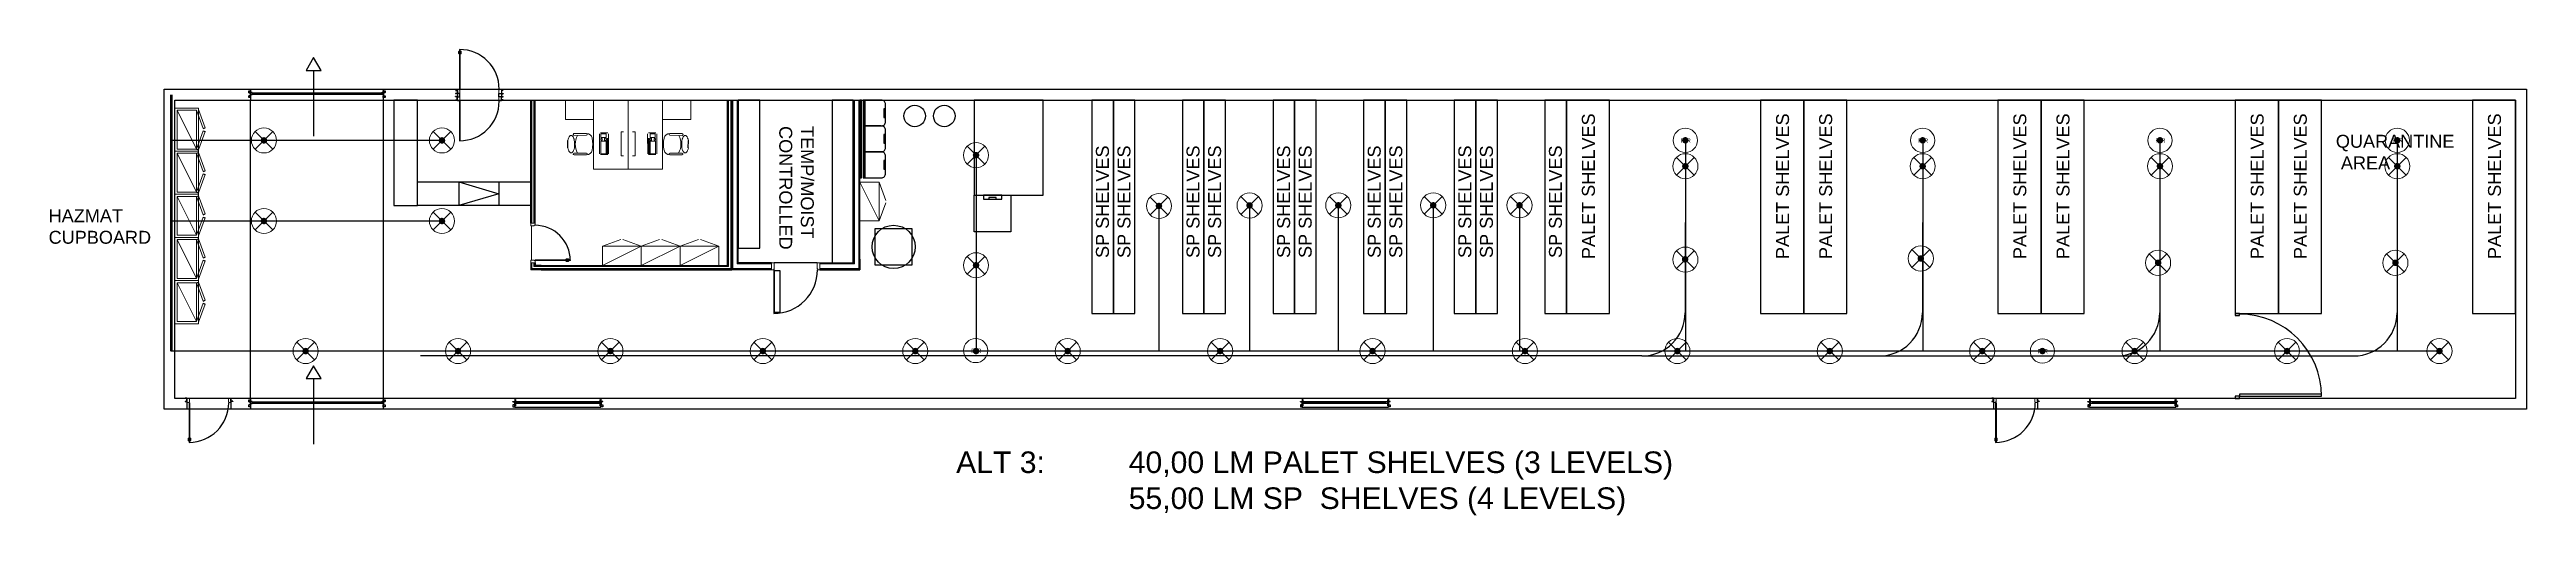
# Model space of a CAD drawing. Header units: millimetres. Extents: x 6.7 to 64.1, y 7 to 17.8.
import ezdxf

# ---------------------------------------------------------------- set-up
doc = ezdxf.new("R2010")
doc.units = ezdxf.units.MM
doc.header["$LTSCALE"] = 0.05
doc.layers.add('Cimentacion', color=7, linetype='Continuous', lineweight=0)
doc.layers.add('Techo baja', color=7, linetype='Continuous', lineweight=0)
doc.layers.add('MAPAS', color=7, linetype='Continuous')
doc.styles.get("Standard").update_dxf_attribs({"font": 'arial.ttf'})

# ---------------------------------------------------------------- blocks, each defined once
blk = doc.blocks.new('lumi')
at = {"layer": 'MAPAS', "color": 2, "lineweight": 0}
for points in [[(11.397, 1.429), (11.809, 1.841)], [(11.397, 1.841), (11.809, 1.429)]]:
    blk.add_lwpolyline(points, dxfattribs=at)
blk.add_circle((11.603, 1.635), 0.291, dxfattribs=at)
blk = doc.blocks.new('pir')
at = {"layer": 'MAPAS', "color": 2, "lineweight": 0}
blk.add_circle((28.165, 10.692), 0.28, dxfattribs=at)
at = {"layer": 'MAPAS', "color": 2, "lineweight": 0, "insert": (28.06, 10.739), "char_height": 0.1, "attachment_point": 1}
blk.add_mtext_dynamic_manual_height_columns('PIR', width=0.48173, gutter_width=12.5, heights=[0], dxfattribs=at)

msp = doc.modelspace()

# ---------------------------------------------------------------- linework, layer by layer
for p, q in [((12.821, 17.307), (12.821, 15.785)), ((11.317, 16.794), (11.317, 16.799)), ((11.317, 16.724), (11.317, 16.719)), ((11.357, 16.872), (11.357, 16.669)), ((11.357, 16.872), (11.357, 16.622)), ((11.397, 16.794), (11.397, 16.799)), ((11.397, 16.794), (14.437, 16.794)), ((11.397, 16.759), (14.437, 16.759)), ((11.397, 16.759), (11.397, 16.754)), ((14.397, 16.794), (14.397, 16.799)), ((14.397, 16.759), (14.397, 16.754)), ((14.437, 16.872), (14.437, 16.669)), ((14.437, 16.872), (14.437, 16.622)), ((14.437, 16.794), (14.437, 16.799)), ((14.477, 16.794), (14.477, 16.799)), ((14.477, 16.724), (14.477, 16.719)), ((16.113, 16.842), (16.113, 16.847)), ((16.113, 16.772), (16.113, 16.767)), ((16.113, 16.701), (16.113, 16.706)), ((17.213, 16.842), (17.213, 16.847)), ((17.213, 16.772), (17.213, 16.767)), ((17.213, 16.701), (17.213, 16.706)), ((16.113, 16.631), (16.113, 16.626)), ((17.213, 16.631), (17.213, 16.626)), ((23.513, 16.622), (27.013, 16.622)), ((10.259, 15.965), (10.306, 15.982)), ((10.259, 15.912), (10.306, 15.895)), ((18.716, 15.517), (18.716, 15.682)), ((21.506, 15.517), (21.507, 15.682)), ((10.107, 15.488), (10.154, 15.472)), ((10.107, 15.388), (10.154, 15.405)), ((10.259, 14.965), (10.306, 14.982)), ((10.107, 14.488), (10.154, 14.472)), ((10.107, 14.388), (10.154, 14.405)), ((10.259, 14.912), (10.306, 14.895)), ((16.189, 14.725), (16.189, 14.178)), ((16.189, 14.725), (17.116, 14.451)), ((17.116, 14.451), (16.189, 14.178)), ((17.116, 14.725), (17.116, 14.178)), ((10.259, 13.965), (10.306, 13.982)), ((10.259, 13.912), (10.306, 13.895)), ((44.607, 13.785), (44.607, 11.692)), ((50.107, 13.785), (50.107, 11.692)), ((55.607, 13.785), (55.607, 11.692)), ((61.107, 13.785), (61.107, 11.692)), ((10.107, 13.388), (10.154, 13.405)), ((10.259, 12.965), (10.306, 12.982)), ((10.259, 12.912), (10.306, 12.895)), ((24.496, 12.851), (23.496, 12.851)), ((10.107, 12.388), (10.154, 12.405)), ((10.259, 11.965), (10.306, 11.982)), ((10.259, 11.912), (10.306, 11.895)), ((43.607, 10.692), (15.3, 10.692)), ((43.607, 10.692), (60.107, 10.692)), ((12.821, 10.166), (12.821, 8.644)), ((9.846, 9.71), (9.846, 9.715)), ((9.846, 9.64), (9.846, 9.635)), ((9.886, 9.709), (9.886, 9.459)), ((10.906, 9.709), (10.906, 9.459)), ((10.946, 9.71), (10.946, 9.715)), ((10.946, 9.64), (10.946, 9.635)), ((11.317, 9.631), (11.317, 9.636)), ((11.317, 9.561), (11.317, 9.556)), ((11.357, 9.709), (11.357, 9.506)), ((11.357, 9.709), (11.357, 9.459)), ((11.397, 9.631), (11.397, 9.636)), ((11.397, 9.631), (14.437, 9.631)), ((11.397, 9.596), (14.437, 9.596)), ((11.397, 9.596), (11.397, 9.591)), ((14.397, 9.631), (14.397, 9.636)), ((14.397, 9.596), (14.397, 9.591)), ((14.437, 9.709), (14.437, 9.506)), ((14.437, 9.709), (14.437, 9.459)), ((14.437, 9.631), (14.437, 9.636)), ((14.477, 9.631), (14.477, 9.636)), ((14.477, 9.561), (14.477, 9.556)), ((17.442, 9.631), (17.442, 9.636)), ((17.442, 9.561), (17.442, 9.556)), ((17.482, 9.709), (17.482, 9.506)), ((17.482, 9.709), (17.482, 9.506)), ((19.482, 9.709), (17.482, 9.709)), ((17.482, 9.506), (19.482, 9.506)), ((19.482, 9.709), (19.482, 9.506)), ((19.522, 9.631), (19.522, 9.636)), ((19.522, 9.561), (19.522, 9.556)), ((35.692, 9.631), (35.692, 9.636)), ((35.692, 9.561), (35.692, 9.556)), ((35.732, 9.709), (35.732, 9.506)), ((35.732, 9.709), (35.732, 9.506)), ((37.732, 9.709), (35.732, 9.709)), ((35.732, 9.506), (37.732, 9.506)), ((37.732, 9.709), (37.732, 9.506)), ((37.772, 9.631), (37.772, 9.636)), ((37.772, 9.561), (37.772, 9.556)), ((51.714, 9.71), (51.714, 9.715)), ((51.714, 9.64), (51.714, 9.635)), ((51.754, 9.709), (51.754, 9.459)), ((52.774, 9.709), (52.774, 9.459)), ((52.814, 9.71), (52.814, 9.715)), ((52.814, 9.64), (52.814, 9.635)), ((53.942, 9.631), (53.942, 9.636)), ((53.942, 9.561), (53.942, 9.556)), ((53.982, 9.709), (53.982, 9.506)), ((53.982, 9.709), (53.982, 9.506)), ((55.982, 9.709), (53.982, 9.709)), ((53.982, 9.506), (55.982, 9.506)), ((55.982, 9.709), (55.982, 9.506)), ((56.022, 9.631), (56.022, 9.636)), ((56.022, 9.561), (56.022, 9.556))]:
    msp.add_line(p, q)
for points in [[(12.821, 17.607), (12.648, 17.307), (12.994, 17.307)], [(64.107, 16.872), (64.107, 9.459), (9.357, 9.459), (9.357, 16.872)], [(11.357, 16.799), (11.317, 16.799), (11.317, 16.839), (11.357, 16.839)], [(11.357, 16.679), (11.317, 16.679), (11.317, 16.719), (11.357, 16.719)], [(14.477, 16.799), (14.437, 16.799), (14.437, 16.839), (14.477, 16.839)], [(14.477, 16.679), (14.437, 16.679), (14.437, 16.719), (14.477, 16.719)], [(16.213, 16.773), (16.153, 16.773), (16.153, 16.7), (16.213, 16.7)], [(17.113, 16.773), (17.173, 16.773), (17.173, 16.7), (17.113, 16.7)], [(63.857, 16.622), (63.857, 9.709), (9.607, 9.709), (9.607, 16.622)], [(11.357, 16.622), (14.437, 16.622), (14.437, 9.709), (11.357, 9.709)], [(15.228, 14.178), (15.228, 16.622), (14.681, 16.622), (14.681, 14.178)], [(23.163, 16.622), (22.663, 16.622), (22.663, 13.187), (23.163, 13.187)], [(25.329, 16.622), (24.843, 16.622), (24.843, 12.851), (25.329, 12.851)], [(25.479, 16.622), (25.479, 16.022), (25.519, 16.022), (25.519, 16.622)], [(25.559, 16.622), (25.559, 16.022), (25.599, 16.022), (25.599, 16.622)], [(26.039, 16.422), (26.039, 16.222), (26.056, 16.222), (26.056, 16.422)], [(28.133, 16.622), (28.133, 14.422), (29.733, 14.422), (29.733, 16.622)], [(30.857, 11.676), (31.357, 11.676), (31.357, 16.622), (30.857, 16.622)], [(31.357, 11.676), (31.857, 11.676), (31.857, 16.622), (31.357, 16.622)], [(32.957, 11.676), (33.457, 11.676), (33.457, 16.622), (32.957, 16.622)], [(33.457, 11.676), (33.957, 11.676), (33.957, 16.622), (33.457, 16.622)], [(35.057, 11.676), (35.557, 11.676), (35.557, 16.622), (35.057, 16.622)], [(35.557, 11.676), (36.057, 11.676), (36.057, 16.622), (35.557, 16.622)], [(37.157, 11.676), (37.657, 11.676), (37.657, 16.622), (37.157, 16.622)], [(37.657, 11.676), (38.157, 11.676), (38.157, 16.622), (37.657, 16.622)], [(39.257, 11.676), (39.757, 11.676), (39.757, 16.622), (39.257, 16.622)], [(39.757, 11.676), (40.257, 11.676), (40.257, 16.622), (39.757, 16.622)], [(41.357, 11.676), (41.857, 11.676), (41.857, 16.622), (41.357, 16.622)], [(42.857, 11.676), (42.857, 16.622), (41.857, 16.622), (41.857, 11.676)], [(47.357, 11.676), (47.357, 16.622), (46.357, 16.622), (46.357, 11.676)], [(48.357, 11.676), (48.357, 16.622), (47.357, 16.622), (47.357, 11.676)], [(52.857, 11.676), (52.857, 16.622), (51.857, 16.622), (51.857, 11.676)], [(53.857, 11.676), (53.857, 16.622), (52.857, 16.622), (52.857, 11.676)], [(58.357, 11.676), (58.357, 16.622), (57.357, 16.622), (57.357, 11.676)], [(59.357, 11.676), (59.357, 16.622), (58.357, 16.622), (58.357, 11.676)], [(63.857, 11.676), (63.857, 16.622), (62.857, 16.622), (62.857, 11.676)], [(25.479, 16.022), (25.479, 15.422), (25.519, 15.422), (25.519, 16.022)], [(25.559, 16.022), (25.559, 15.422), (25.599, 15.422), (25.599, 16.022)], [(26.039, 15.822), (26.039, 15.622), (26.056, 15.622), (26.056, 15.822)], [(25.479, 15.422), (25.479, 14.822), (25.519, 14.822), (25.519, 15.422)], [(25.559, 15.422), (25.559, 14.822), (25.599, 14.822), (25.599, 15.422)], [(26.039, 15.222), (26.039, 15.022), (26.056, 15.022), (26.056, 15.222)], [(15.228, 14.725), (17.855, 14.725), (17.855, 14.178), (15.228, 14.178)], [(28.983, 13.572), (28.133, 13.572), (28.133, 14.422), (28.983, 14.422)], [(28.77, 14.422), (28.345, 14.422), (28.345, 14.322), (28.77, 14.322)], [(28.643, 14.362), (28.473, 14.362), (28.473, 14.322), (28.643, 14.322)], [(26.689, 12.795), (25.839, 12.795), (25.839, 13.645), (26.689, 13.645)], [(23.63, 11.698), (23.506, 11.698), (23.506, 12.675), (23.63, 12.675)], [(57.357, 11.626), (57.457, 11.626), (57.457, 11.676), (57.357, 11.676)], [(12.821, 10.466), (12.648, 10.166), (12.994, 10.166)], [(57.457, 9.759), (59.357, 9.759), (59.357, 9.809), (57.457, 9.809)], [(11.357, 9.636), (11.317, 9.636), (11.317, 9.676), (11.357, 9.676)], [(11.357, 9.516), (11.317, 9.516), (11.317, 9.556), (11.357, 9.556)], [(14.477, 9.636), (14.437, 9.636), (14.437, 9.676), (14.477, 9.676)], [(14.477, 9.516), (14.437, 9.516), (14.437, 9.556), (14.477, 9.556)], [(17.442, 9.516), (17.482, 9.516), (17.482, 9.556), (17.442, 9.556)], [(19.522, 9.516), (19.482, 9.516), (19.482, 9.556), (19.522, 9.556)], [(35.692, 9.516), (35.732, 9.516), (35.732, 9.556), (35.692, 9.556)], [(37.772, 9.516), (37.732, 9.516), (37.732, 9.556), (37.772, 9.556)], [(53.942, 9.516), (53.982, 9.516), (53.982, 9.556), (53.942, 9.556)], [(56.022, 9.516), (55.982, 9.516), (55.982, 9.556), (56.022, 9.556)], [(57.357, 9.709), (57.457, 9.709), (57.457, 9.759), (57.357, 9.759)]]:
    msp.add_lwpolyline(points, close=True)
for points in [[(11.317, 16.799), (11.357, 16.799), (11.357, 16.719), (11.317, 16.719)], [(11.317, 16.794), (11.352, 16.794), (11.352, 16.724), (11.317, 16.724)], [(11.397, 16.799), (11.357, 16.799), (11.357, 16.754), (11.397, 16.754)], [(11.397, 16.794), (11.362, 16.794), (11.362, 16.759), (11.397, 16.759)], [(14.397, 16.799), (14.437, 16.799), (14.437, 16.754), (14.397, 16.754)], [(14.397, 16.794), (14.432, 16.794), (14.432, 16.759), (14.397, 16.759)], [(14.477, 16.799), (14.437, 16.799), (14.437, 16.719), (14.477, 16.719)], [(14.477, 16.794), (14.442, 16.794), (14.442, 16.724), (14.477, 16.724)], [(16.113, 16.847), (16.153, 16.847), (16.153, 16.767), (16.113, 16.767)], [(16.113, 16.842), (16.148, 16.842), (16.148, 16.772), (16.113, 16.772)], [(16.113, 16.626), (16.153, 16.626), (16.153, 16.706), (16.113, 16.706)], [(16.113, 16.631), (16.148, 16.631), (16.148, 16.701), (16.113, 16.701)], [(17.213, 16.847), (17.173, 16.847), (17.173, 16.767), (17.213, 16.767)], [(17.213, 16.626), (17.173, 16.626), (17.173, 16.706), (17.213, 16.706)], [(17.213, 16.842), (17.178, 16.842), (17.178, 16.772), (17.213, 16.772)], [(17.213, 16.631), (17.178, 16.631), (17.178, 16.701), (17.213, 16.701)], [(17.855, 13.771), (17.855, 16.622)], [(17.868, 13.771), (17.868, 16.622)], [(17.941, 13.771), (17.941, 16.622)], [(17.953, 13.771), (17.953, 16.622)], [(18.099, 12.691), (22.513, 12.691), (22.513, 16.622)], [(18.099, 12.776), (22.427, 12.776), (22.427, 16.622)], [(18.099, 12.703), (22.5, 12.703), (22.5, 16.622)], [(22.415, 12.789), (22.415, 16.622)], [(23.436, 12.691), (22.513, 12.691), (22.513, 16.622)], [(23.436, 12.703), (22.525, 12.703), (22.525, 16.622)], [(23.436, 12.838), (22.65, 12.838), (22.65, 16.622)], [(23.436, 12.851), (22.663, 12.851), (22.663, 16.622)], [(25.329, 12.935), (25.329, 16.622)], [(25.341, 12.935), (25.341, 16.622)], [(25.466, 12.935), (25.466, 16.622)], [(25.479, 12.935), (25.479, 16.622)], [(17.855, 12.851), (17.855, 12.691)], [(18.099, 12.691), (17.855, 12.691)], [(17.868, 12.851), (17.868, 12.703)], [(18.099, 12.703), (17.868, 12.703)], [(17.941, 12.851), (17.941, 12.776)], [(18.099, 12.776), (17.941, 12.776)], [(17.953, 12.851), (17.953, 12.789)], [(18.099, 12.789), (17.953, 12.789)], [(18.099, 12.789), (22.415, 12.789)], [(24.556, 12.851), (25.329, 12.851)], [(24.556, 12.838), (25.341, 12.838)], [(24.556, 12.703), (25.466, 12.703)], [(24.556, 12.691), (25.479, 12.691)], [(25.329, 12.935), (25.329, 12.851)], [(25.341, 12.935), (25.341, 12.838)], [(25.466, 12.935), (25.466, 12.703)], [(25.479, 12.935), (25.479, 12.691)], [(9.846, 9.635), (9.886, 9.635), (9.886, 9.715), (9.846, 9.715)], [(9.846, 9.64), (9.881, 9.64), (9.881, 9.71), (9.846, 9.71)], [(10.946, 9.635), (10.906, 9.635), (10.906, 9.715), (10.946, 9.715)], [(10.946, 9.64), (10.911, 9.64), (10.911, 9.71), (10.946, 9.71)], [(11.317, 9.636), (11.357, 9.636), (11.357, 9.556), (11.317, 9.556)], [(11.317, 9.631), (11.352, 9.631), (11.352, 9.561), (11.317, 9.561)], [(11.397, 9.636), (11.357, 9.636), (11.357, 9.591), (11.397, 9.591)], [(11.397, 9.631), (11.362, 9.631), (11.362, 9.596), (11.397, 9.596)], [(14.397, 9.636), (14.437, 9.636), (14.437, 9.591), (14.397, 9.591)], [(14.397, 9.631), (14.432, 9.631), (14.432, 9.596), (14.397, 9.596)], [(14.477, 9.636), (14.437, 9.636), (14.437, 9.556), (14.477, 9.556)], [(14.477, 9.631), (14.442, 9.631), (14.442, 9.561), (14.477, 9.561)], [(17.442, 9.636), (17.482, 9.636), (17.482, 9.556), (17.442, 9.556)], [(17.442, 9.631), (17.477, 9.631), (17.477, 9.561), (17.442, 9.561)], [(19.522, 9.636), (19.482, 9.636), (19.482, 9.556), (19.522, 9.556)], [(19.522, 9.631), (19.487, 9.631), (19.487, 9.561), (19.522, 9.561)], [(35.692, 9.636), (35.732, 9.636), (35.732, 9.556), (35.692, 9.556)], [(35.692, 9.631), (35.727, 9.631), (35.727, 9.561), (35.692, 9.561)], [(37.772, 9.636), (37.732, 9.636), (37.732, 9.556), (37.772, 9.556)], [(37.772, 9.631), (37.737, 9.631), (37.737, 9.561), (37.772, 9.561)], [(51.714, 9.635), (51.754, 9.635), (51.754, 9.715), (51.714, 9.715)], [(51.714, 9.64), (51.749, 9.64), (51.749, 9.71), (51.714, 9.71)], [(52.814, 9.635), (52.774, 9.635), (52.774, 9.715), (52.814, 9.715)], [(52.814, 9.64), (52.779, 9.64), (52.779, 9.71), (52.814, 9.71)], [(53.942, 9.636), (53.982, 9.636), (53.982, 9.556), (53.942, 9.556)], [(53.942, 9.631), (53.977, 9.631), (53.977, 9.561), (53.942, 9.561)], [(56.022, 9.636), (55.982, 9.636), (55.982, 9.556), (56.022, 9.556)], [(56.022, 9.631), (55.987, 9.631), (55.987, 9.561), (56.022, 9.561)]]:
    msp.add_lwpolyline(points)
for points in [[(25.599, 16.622), (25.599, 16.022), (25.979, 16.022, 0.414214), (26.079, 16.122), (26.079, 16.522, 0.414214), (25.979, 16.622)], [(25.599, 16.022), (25.599, 15.422), (25.979, 15.422, 0.414214), (26.079, 15.522), (26.079, 15.922, 0.414214), (25.979, 16.022)], [(25.599, 15.422), (25.599, 14.822), (25.979, 14.822, 0.414214), (26.079, 14.922), (26.079, 15.322, 0.414214), (25.979, 15.422)]]:
    msp.add_lwpolyline(points, format="xyb", close=True)
for centre, radius in [((26.753, 16.254), 0.25), ((27.438, 16.254), 0.25), ((26.264, 13.22), 0.5)]:
    msp.add_circle(centre, radius)
for centre, radius, start, end in [((16.202, 16.873), 0.921, 0.15714, 90.02688), ((16.202, 16.6), 0.921, 269.97312, 359.84286), ((17.953, 12.902), 0.818, 0, 90), ((23.486, 12.691), 1.015, 270, 0), ((43.607, 11.692), 1, 270, 0), ((49.107, 11.692), 1, 270, 0), ((54.607, 11.692), 1, 270, 0), ((57.457, 9.759), 1.9, 0, 90), ((60.107, 11.692), 1, 270, 0), ((9.935, 9.609), 0.921, 269.97312, 359.84286), ((51.803, 9.609), 0.921, 269.97312, 359.84286)]:
    msp.add_arc(centre, radius, start, end)
at = {"layer": 'Cimentacion'}
for p, q in [((16.153, 16.783), (16.153, 16.872)), ((16.153, 16.69), (16.153, 16.601)), ((16.153, 16.69), (16.153, 16.601)), ((17.173, 16.69), (17.173, 16.601)), ((17.88, 13.771), (17.88, 16.622)), ((17.928, 13.771), (17.928, 16.622)), ((22.44, 12.764), (22.44, 16.622)), ((22.488, 12.716), (22.488, 16.622)), ((22.538, 12.716), (22.538, 16.622)), ((22.638, 12.826), (22.638, 16.622)), ((25.354, 12.935), (25.354, 16.622)), ((25.454, 12.935), (25.454, 16.622)), ((17.871, 13.711), (17.871, 12.911)), ((17.88, 12.851), (17.88, 12.716)), ((18.099, 12.716), (17.88, 12.716)), ((17.928, 12.851), (17.928, 12.764)), ((18.099, 12.764), (17.928, 12.764)), ((18.099, 12.764), (22.44, 12.764)), ((18.099, 12.716), (22.488, 12.716)), ((23.436, 12.716), (22.538, 12.716)), ((23.436, 12.826), (22.638, 12.826)), ((24.556, 12.826), (25.354, 12.826)), ((24.556, 12.716), (25.454, 12.716)), ((25.354, 12.935), (25.354, 12.826)), ((25.454, 12.935), (25.454, 12.716)), ((9.886, 9.699), (9.886, 9.61)), ((17.482, 9.636), (19.482, 9.636)), ((17.507, 9.539), (17.507, 9.682)), ((17.507, 9.539), (17.507, 9.682)), ((17.532, 9.636), (19.432, 9.636)), ((17.532, 9.623), (19.432, 9.623)), ((17.532, 9.598), (19.432, 9.598)), ((17.532, 9.586), (19.432, 9.586)), ((19.457, 9.539), (19.457, 9.682)), ((35.732, 9.636), (37.732, 9.636)), ((35.757, 9.539), (35.757, 9.682)), ((35.757, 9.539), (35.757, 9.682)), ((35.782, 9.636), (37.682, 9.636)), ((35.782, 9.623), (37.682, 9.623)), ((35.782, 9.598), (37.682, 9.598)), ((35.782, 9.586), (37.682, 9.586)), ((37.707, 9.539), (37.707, 9.682)), ((51.754, 9.699), (51.754, 9.61)), ((53.982, 9.636), (55.982, 9.636)), ((54.007, 9.539), (54.007, 9.682)), ((54.007, 9.539), (54.007, 9.682)), ((54.032, 9.636), (55.932, 9.636)), ((54.032, 9.623), (55.932, 9.623)), ((54.032, 9.598), (55.932, 9.598)), ((54.032, 9.586), (55.932, 9.586)), ((55.957, 9.539), (55.957, 9.682))]:
    msp.add_line(p, q, dxfattribs=at)
for points in [[(16.199, 17.753), (16.199, 17.749), (16.201, 17.749), (16.201, 17.761), (16.199, 17.761), (16.199, 17.757), (16.192, 17.757), (16.191, 17.757), (16.191, 17.757), (16.19, 17.757), (16.189, 17.757), (16.188, 17.756), (16.188, 17.756), (16.187, 17.755), (16.186, 17.755), (16.186, 17.754), (16.185, 17.754), (16.185, 17.753), (16.184, 17.752), (16.184, 17.751), (16.184, 17.751), (16.183, 17.75), (16.183, 17.749), (16.183, 17.748), (16.183, 17.703), (16.183, 17.702), (16.183, 17.701), (16.184, 17.7), (16.184, 17.699), (16.184, 17.699), (16.185, 17.698), (16.185, 17.697), (16.186, 17.697), (16.186, 17.696), (16.187, 17.695), (16.188, 17.695), (16.188, 17.695), (16.189, 17.694), (16.19, 17.694), (16.191, 17.694), (16.191, 17.694), (16.192, 17.694), (16.193, 17.694), (16.193, 17.694), (16.193, 17.694), (16.193, 17.694), (16.193, 17.694), (16.193, 17.694), (16.194, 17.694), (16.194, 17.694), (16.194, 17.694), (16.194, 17.695), (16.194, 17.695), (16.194, 17.695), (16.194, 17.695), (16.194, 17.695), (16.194, 17.695), (16.194, 17.696), (16.194, 17.696), (16.194, 17.696), (16.194, 17.696), (16.194, 17.696), (16.194, 17.697), (16.194, 17.697), (16.194, 17.697), (16.194, 17.697), (16.194, 17.697), (16.194, 17.697), (16.194, 17.698), (16.193, 17.698), (16.193, 17.698), (16.193, 17.698), (16.193, 17.698), (16.193, 17.698), (16.193, 17.698), (16.192, 17.698), (16.192, 17.698), (16.191, 17.698), (16.191, 17.698), (16.191, 17.698), (16.19, 17.699), (16.19, 17.699), (16.19, 17.699), (16.189, 17.699), (16.189, 17.7), (16.189, 17.7), (16.188, 17.7), (16.188, 17.701), (16.188, 17.701), (16.188, 17.701), (16.188, 17.702), (16.188, 17.702), (16.188, 17.703), (16.188, 17.748), (16.188, 17.749), (16.188, 17.749), (16.188, 17.749), (16.188, 17.75), (16.188, 17.75), (16.188, 17.751), (16.189, 17.751), (16.189, 17.751), (16.189, 17.752), (16.19, 17.752), (16.19, 17.752), (16.19, 17.752), (16.191, 17.752), (16.191, 17.753), (16.191, 17.753), (16.192, 17.753), (16.192, 17.753), (16.199, 17.753)], [(16.201, 17.794), (16.201, 16.879), (16.222, 16.879), (16.222, 17.794), (16.201, 17.794)], [(16.224, 17.753), (16.231, 17.753), (16.231, 17.753), (16.232, 17.753), (16.232, 17.753), (16.233, 17.752), (16.233, 17.752), (16.233, 17.752), (16.234, 17.752), (16.234, 17.752), (16.234, 17.751), (16.235, 17.751), (16.235, 17.751), (16.235, 17.75), (16.235, 17.75), (16.235, 17.749), (16.235, 17.749), (16.235, 17.749), (16.236, 17.748), (16.236, 17.703), (16.235, 17.702), (16.235, 17.702), (16.235, 17.701), (16.235, 17.701), (16.235, 17.701), (16.235, 17.7), (16.235, 17.7), (16.234, 17.7), (16.234, 17.699), (16.234, 17.699), (16.233, 17.699), (16.233, 17.699), (16.233, 17.698), (16.232, 17.698), (16.232, 17.698), (16.231, 17.698), (16.231, 17.698), (16.231, 17.698), (16.231, 17.698), (16.23, 17.698), (16.23, 17.698), (16.23, 17.698), (16.23, 17.698), (16.23, 17.698), (16.23, 17.697), (16.229, 17.697), (16.229, 17.697), (16.229, 17.697), (16.229, 17.697), (16.229, 17.697), (16.229, 17.696), (16.229, 17.696), (16.229, 17.696), (16.229, 17.696), (16.229, 17.696), (16.229, 17.695), (16.229, 17.695), (16.229, 17.695), (16.229, 17.695), (16.229, 17.695), (16.229, 17.695), (16.229, 17.694), (16.23, 17.694), (16.23, 17.694), (16.23, 17.694), (16.23, 17.694), (16.23, 17.694), (16.23, 17.694), (16.231, 17.694), (16.231, 17.694), (16.231, 17.694), (16.232, 17.694), (16.233, 17.694), (16.233, 17.694), (16.234, 17.694), (16.235, 17.695), (16.236, 17.695), (16.236, 17.695), (16.237, 17.696), (16.238, 17.697), (16.238, 17.697), (16.239, 17.698), (16.239, 17.699), (16.239, 17.699), (16.24, 17.7), (16.24, 17.701), (16.24, 17.702), (16.24, 17.703), (16.24, 17.748), (16.24, 17.749), (16.24, 17.75), (16.24, 17.751), (16.239, 17.751), (16.239, 17.752), (16.239, 17.753), (16.238, 17.754), (16.238, 17.754), (16.237, 17.755), (16.236, 17.755), (16.236, 17.756), (16.235, 17.756), (16.234, 17.757), (16.233, 17.757), (16.233, 17.757), (16.232, 17.757), (16.231, 17.757), (16.224, 17.757), (16.224, 17.761), (16.222, 17.761), (16.222, 17.749), (16.224, 17.749), (16.224, 17.753)], [(16.153, 16.872), (16.203, 16.872), (16.203, 16.852), (16.213, 16.852), (16.213, 16.773), (16.153, 16.773), (16.153, 16.872)], [(16.153, 16.601), (16.203, 16.601), (16.203, 16.621), (16.213, 16.621), (16.213, 16.7), (16.153, 16.7), (16.153, 16.601)], [(17.113, 16.852), (17.123, 16.852), (17.123, 16.872), (17.173, 16.872), (17.173, 16.773), (17.113, 16.773), (17.113, 16.852)], [(17.113, 16.621), (17.123, 16.621), (17.123, 16.601), (17.173, 16.601), (17.173, 16.7), (17.113, 16.7), (17.113, 16.621)], [(16.201, 15.679), (16.201, 16.594), (16.222, 16.594), (16.222, 15.679), (16.201, 15.679)], [(17.953, 13.771), (17.953, 13.721), (17.933, 13.721), (17.933, 13.711), (17.855, 13.711), (17.855, 13.771), (17.953, 13.771)], [(17.953, 12.851), (17.953, 12.901), (17.933, 12.901), (17.933, 12.911), (17.855, 12.911), (17.855, 12.851), (17.953, 12.851)], [(18.772, 12.902), (17.957, 12.902), (17.957, 12.923), (18.772, 12.923), (18.772, 12.902)], [(18.73, 12.925), (18.73, 12.932), (18.73, 12.932), (18.73, 12.933), (18.73, 12.933), (18.73, 12.934), (18.73, 12.934), (18.73, 12.934), (18.729, 12.935), (18.729, 12.935), (18.729, 12.935), (18.729, 12.936), (18.728, 12.936), (18.728, 12.936), (18.727, 12.936), (18.727, 12.936), (18.727, 12.936), (18.726, 12.936), (18.726, 12.937), (18.68, 12.937), (18.68, 12.936), (18.679, 12.936), (18.679, 12.936), (18.679, 12.936), (18.678, 12.936), (18.678, 12.936), (18.678, 12.936), (18.677, 12.935), (18.677, 12.935), (18.677, 12.935), (18.676, 12.934), (18.676, 12.934), (18.676, 12.934), (18.676, 12.933), (18.676, 12.933), (18.676, 12.932), (18.676, 12.932), (18.676, 12.932), (18.676, 12.932), (18.676, 12.931), (18.676, 12.931), (18.675, 12.931), (18.675, 12.931), (18.675, 12.931), (18.675, 12.931), (18.675, 12.93), (18.675, 12.93), (18.675, 12.93), (18.674, 12.93), (18.674, 12.93), (18.674, 12.93), (18.674, 12.93), (18.674, 12.93), (18.674, 12.93), (18.673, 12.93), (18.673, 12.93), (18.673, 12.93), (18.673, 12.93), (18.673, 12.93), (18.672, 12.93), (18.672, 12.93), (18.672, 12.93), (18.672, 12.931), (18.672, 12.931), (18.672, 12.931), (18.672, 12.931), (18.671, 12.931), (18.671, 12.931), (18.671, 12.932), (18.671, 12.932), (18.671, 12.932), (18.671, 12.933), (18.671, 12.934), (18.672, 12.934), (18.672, 12.935), (18.672, 12.936), (18.673, 12.937), (18.673, 12.937), (18.674, 12.938), (18.674, 12.939), (18.675, 12.939), (18.676, 12.94), (18.676, 12.94), (18.677, 12.94), (18.678, 12.941), (18.679, 12.941), (18.679, 12.941), (18.68, 12.941), (18.726, 12.941), (18.727, 12.941), (18.727, 12.941), (18.728, 12.941), (18.729, 12.94), (18.73, 12.94), (18.731, 12.94), (18.731, 12.939), (18.732, 12.939), (18.732, 12.938), (18.733, 12.937), (18.734, 12.937), (18.734, 12.936), (18.734, 12.935), (18.735, 12.934), (18.735, 12.934), (18.735, 12.933), (18.735, 12.932), (18.735, 12.925), (18.739, 12.925), (18.739, 12.923), (18.726, 12.923), (18.726, 12.925), (18.73, 12.925)], [(18.73, 12.9), (18.726, 12.9), (18.726, 12.902), (18.739, 12.902), (18.739, 12.9), (18.735, 12.9), (18.735, 12.893), (18.735, 12.892), (18.735, 12.892), (18.735, 12.891), (18.734, 12.89), (18.734, 12.889), (18.734, 12.889), (18.733, 12.888), (18.732, 12.887), (18.732, 12.887), (18.731, 12.886), (18.731, 12.886), (18.73, 12.885), (18.729, 12.885), (18.728, 12.885), (18.727, 12.884), (18.727, 12.884), (18.726, 12.884), (18.68, 12.884), (18.679, 12.884), (18.679, 12.884), (18.678, 12.885), (18.677, 12.885), (18.676, 12.885), (18.676, 12.886), (18.675, 12.886), (18.674, 12.887), (18.674, 12.887), (18.673, 12.888), (18.673, 12.889), (18.672, 12.889), (18.672, 12.89), (18.672, 12.891), (18.671, 12.892), (18.671, 12.892), (18.671, 12.893), (18.671, 12.894), (18.671, 12.894), (18.671, 12.894), (18.671, 12.894), (18.672, 12.894), (18.672, 12.894), (18.672, 12.895), (18.672, 12.895), (18.672, 12.895), (18.672, 12.895), (18.672, 12.895), (18.673, 12.895), (18.673, 12.895), (18.673, 12.895), (18.673, 12.895), (18.673, 12.895), (18.674, 12.895), (18.674, 12.895), (18.674, 12.895), (18.674, 12.895), (18.674, 12.895), (18.674, 12.895), (18.675, 12.895), (18.675, 12.895), (18.675, 12.895), (18.675, 12.895), (18.675, 12.895), (18.675, 12.894), (18.675, 12.894), (18.676, 12.894), (18.676, 12.894), (18.676, 12.894), (18.676, 12.894), (18.676, 12.893), (18.676, 12.893), (18.676, 12.892), (18.676, 12.892), (18.676, 12.892), (18.676, 12.891), (18.676, 12.891), (18.677, 12.891), (18.677, 12.89), (18.677, 12.89), (18.678, 12.89), (18.678, 12.889), (18.678, 12.889), (18.679, 12.889), (18.679, 12.889), (18.679, 12.889), (18.68, 12.889), (18.68, 12.889), (18.726, 12.889), (18.726, 12.889), (18.727, 12.889), (18.727, 12.889), (18.727, 12.889), (18.728, 12.889), (18.728, 12.889), (18.729, 12.89), (18.729, 12.89), (18.729, 12.89), (18.729, 12.891), (18.73, 12.891), (18.73, 12.891), (18.73, 12.892), (18.73, 12.892), (18.73, 12.892), (18.73, 12.893), (18.73, 12.893), (18.73, 12.9)], [(23.436, 12.691), (23.486, 12.691), (23.486, 12.711), (23.496, 12.711), (23.496, 12.851), (23.436, 12.851), (23.436, 12.691)], [(23.486, 11.676), (23.486, 12.691), (23.506, 12.691), (23.506, 11.676), (23.486, 11.676)], [(24.556, 12.691), (24.506, 12.691), (24.506, 12.711), (24.496, 12.711), (24.496, 12.851), (24.556, 12.851), (24.556, 12.691)], [(9.886, 9.61), (9.936, 9.61), (9.936, 9.63), (9.946, 9.63), (9.946, 9.709), (9.886, 9.709), (9.886, 9.61)], [(9.935, 8.688), (9.935, 9.603), (9.955, 9.603), (9.955, 8.688), (9.935, 8.688)], [(10.846, 9.63), (10.856, 9.63), (10.856, 9.61), (10.906, 9.61), (10.906, 9.709), (10.846, 9.709), (10.846, 9.63)], [(17.482, 9.636), (17.532, 9.636), (17.532, 9.586), (17.482, 9.586), (17.482, 9.636)], [(19.432, 9.636), (19.482, 9.636), (19.482, 9.586), (19.432, 9.586), (19.432, 9.636)], [(35.732, 9.636), (35.782, 9.636), (35.782, 9.586), (35.732, 9.586), (35.732, 9.636)], [(37.682, 9.636), (37.732, 9.636), (37.732, 9.586), (37.682, 9.586), (37.682, 9.636)], [(51.754, 9.61), (51.804, 9.61), (51.804, 9.63), (51.814, 9.63), (51.814, 9.709), (51.754, 9.709), (51.754, 9.61)], [(51.803, 8.688), (51.803, 9.603), (51.823, 9.603), (51.823, 8.688), (51.803, 8.688)], [(52.714, 9.63), (52.724, 9.63), (52.724, 9.61), (52.774, 9.61), (52.774, 9.709), (52.714, 9.709), (52.714, 9.63)], [(53.982, 9.636), (54.032, 9.636), (54.032, 9.586), (53.982, 9.586), (53.982, 9.636)], [(55.932, 9.636), (55.982, 9.636), (55.982, 9.586), (55.932, 9.586), (55.932, 9.636)], [(9.933, 8.729), (9.933, 8.733), (9.935, 8.733), (9.935, 8.721), (9.933, 8.721), (9.933, 8.725), (9.926, 8.725), (9.925, 8.725), (9.924, 8.725), (9.923, 8.725), (9.922, 8.725), (9.922, 8.726), (9.921, 8.726), (9.92, 8.726), (9.92, 8.727), (9.919, 8.728), (9.918, 8.728), (9.918, 8.729), (9.918, 8.73), (9.917, 8.73), (9.917, 8.731), (9.917, 8.732), (9.917, 8.733), (9.917, 8.734), (9.917, 8.779), (9.917, 8.78), (9.917, 8.781), (9.917, 8.782), (9.917, 8.782), (9.918, 8.783), (9.918, 8.784), (9.918, 8.785), (9.919, 8.785), (9.92, 8.786), (9.92, 8.786), (9.921, 8.787), (9.922, 8.787), (9.922, 8.788), (9.923, 8.788), (9.924, 8.788), (9.925, 8.788), (9.926, 8.788), (9.926, 8.788), (9.926, 8.788), (9.926, 8.788), (9.926, 8.788), (9.927, 8.788), (9.927, 8.788), (9.927, 8.788), (9.927, 8.788), (9.927, 8.787), (9.927, 8.787), (9.927, 8.787), (9.928, 8.787), (9.928, 8.787), (9.928, 8.787), (9.928, 8.786), (9.928, 8.786), (9.928, 8.786), (9.928, 8.786), (9.928, 8.786), (9.928, 8.785), (9.928, 8.785), (9.928, 8.785), (9.927, 8.785), (9.927, 8.785), (9.927, 8.784), (9.927, 8.784), (9.927, 8.784), (9.927, 8.784), (9.927, 8.784), (9.926, 8.784), (9.926, 8.784), (9.926, 8.784), (9.926, 8.784), (9.926, 8.784), (9.925, 8.784), (9.925, 8.784), (9.924, 8.784), (9.924, 8.783), (9.924, 8.783), (9.923, 8.783), (9.923, 8.783), (9.923, 8.782), (9.922, 8.782), (9.922, 8.782), (9.922, 8.782), (9.922, 8.781), (9.921, 8.781), (9.921, 8.78), (9.921, 8.78), (9.921, 8.78), (9.921, 8.779), (9.921, 8.734), (9.921, 8.733), (9.921, 8.733), (9.921, 8.732), (9.921, 8.732), (9.922, 8.732), (9.922, 8.731), (9.922, 8.731), (9.922, 8.731), (9.923, 8.73), (9.923, 8.73), (9.923, 8.73), (9.924, 8.73), (9.924, 8.729), (9.924, 8.729), (9.925, 8.729), (9.925, 8.729), (9.926, 8.729), (9.933, 8.729)], [(9.958, 8.729), (9.964, 8.729), (9.965, 8.729), (9.965, 8.729), (9.966, 8.729), (9.966, 8.729), (9.966, 8.73), (9.967, 8.73), (9.967, 8.73), (9.967, 8.73), (9.968, 8.731), (9.968, 8.731), (9.968, 8.731), (9.968, 8.732), (9.969, 8.732), (9.969, 8.732), (9.969, 8.733), (9.969, 8.733), (9.969, 8.734), (9.969, 8.779), (9.969, 8.78), (9.969, 8.78), (9.969, 8.78), (9.969, 8.781), (9.968, 8.781), (9.968, 8.782), (9.968, 8.782), (9.968, 8.782), (9.967, 8.782), (9.967, 8.783), (9.967, 8.783), (9.966, 8.783), (9.966, 8.783), (9.966, 8.784), (9.965, 8.784), (9.965, 8.784), (9.964, 8.784), (9.964, 8.784), (9.964, 8.784), (9.964, 8.784), (9.964, 8.784), (9.963, 8.784), (9.963, 8.784), (9.963, 8.784), (9.963, 8.784), (9.963, 8.784), (9.963, 8.785), (9.963, 8.785), (9.962, 8.785), (9.962, 8.785), (9.962, 8.785), (9.962, 8.786), (9.962, 8.786), (9.962, 8.786), (9.962, 8.786), (9.962, 8.786), (9.962, 8.787), (9.962, 8.787), (9.962, 8.787), (9.963, 8.787), (9.963, 8.787), (9.963, 8.787), (9.963, 8.788), (9.963, 8.788), (9.963, 8.788), (9.963, 8.788), (9.964, 8.788), (9.964, 8.788), (9.964, 8.788), (9.964, 8.788), (9.964, 8.788), (9.965, 8.788), (9.966, 8.788), (9.967, 8.788), (9.968, 8.788), (9.968, 8.787), (9.969, 8.787), (9.97, 8.786), (9.97, 8.786), (9.971, 8.785), (9.972, 8.785), (9.972, 8.784), (9.972, 8.783), (9.973, 8.782), (9.973, 8.782), (9.973, 8.781), (9.973, 8.78), (9.973, 8.779), (9.973, 8.734), (9.973, 8.733), (9.973, 8.732), (9.973, 8.731), (9.973, 8.73), (9.972, 8.73), (9.972, 8.729), (9.972, 8.728), (9.971, 8.728), (9.97, 8.727), (9.97, 8.726), (9.969, 8.726), (9.968, 8.726), (9.968, 8.725), (9.967, 8.725), (9.966, 8.725), (9.965, 8.725), (9.964, 8.725), (9.958, 8.725), (9.958, 8.721), (9.955, 8.721), (9.955, 8.733), (9.958, 8.733), (9.958, 8.729)], [(51.8, 8.729), (51.8, 8.733), (51.803, 8.733), (51.803, 8.721), (51.8, 8.721), (51.8, 8.725), (51.794, 8.725), (51.793, 8.725), (51.792, 8.725), (51.791, 8.725), (51.79, 8.725), (51.79, 8.726), (51.789, 8.726), (51.788, 8.726), (51.787, 8.727), (51.787, 8.728), (51.786, 8.728), (51.786, 8.729), (51.785, 8.73), (51.785, 8.73), (51.785, 8.731), (51.785, 8.732), (51.785, 8.733), (51.784, 8.734), (51.784, 8.779), (51.785, 8.78), (51.785, 8.781), (51.785, 8.782), (51.785, 8.782), (51.785, 8.783), (51.786, 8.784), (51.786, 8.785), (51.787, 8.785), (51.787, 8.786), (51.788, 8.786), (51.789, 8.787), (51.79, 8.787), (51.79, 8.788), (51.791, 8.788), (51.792, 8.788), (51.793, 8.788), (51.794, 8.788), (51.794, 8.788), (51.794, 8.788), (51.794, 8.788), (51.794, 8.788), (51.795, 8.788), (51.795, 8.788), (51.795, 8.788), (51.795, 8.788), (51.795, 8.787), (51.795, 8.787), (51.795, 8.787), (51.795, 8.787), (51.796, 8.787), (51.796, 8.787), (51.796, 8.786), (51.796, 8.786), (51.796, 8.786), (51.796, 8.786), (51.796, 8.786), (51.796, 8.785), (51.796, 8.785), (51.795, 8.785), (51.795, 8.785), (51.795, 8.785), (51.795, 8.784), (51.795, 8.784), (51.795, 8.784), (51.795, 8.784), (51.795, 8.784), (51.794, 8.784), (51.794, 8.784), (51.794, 8.784), (51.794, 8.784), (51.794, 8.784), (51.793, 8.784), (51.793, 8.784), (51.792, 8.784), (51.792, 8.783), (51.792, 8.783), (51.791, 8.783), (51.791, 8.783), (51.791, 8.782), (51.79, 8.782), (51.79, 8.782), (51.79, 8.782), (51.79, 8.781), (51.789, 8.781), (51.789, 8.78), (51.789, 8.78), (51.789, 8.78), (51.789, 8.779), (51.789, 8.734), (51.789, 8.733), (51.789, 8.733), (51.789, 8.732), (51.789, 8.732), (51.79, 8.732), (51.79, 8.731), (51.79, 8.731), (51.79, 8.731), (51.791, 8.73), (51.791, 8.73), (51.791, 8.73), (51.792, 8.73), (51.792, 8.729), (51.792, 8.729), (51.793, 8.729), (51.793, 8.729), (51.794, 8.729), (51.8, 8.729)], [(51.825, 8.729), (51.832, 8.729), (51.833, 8.729), (51.833, 8.729), (51.833, 8.729), (51.834, 8.729), (51.834, 8.73), (51.835, 8.73), (51.835, 8.73), (51.835, 8.73), (51.836, 8.731), (51.836, 8.731), (51.836, 8.731), (51.836, 8.732), (51.836, 8.732), (51.837, 8.732), (51.837, 8.733), (51.837, 8.733), (51.837, 8.734), (51.837, 8.779), (51.837, 8.78), (51.837, 8.78), (51.837, 8.78), (51.836, 8.781), (51.836, 8.781), (51.836, 8.782), (51.836, 8.782), (51.836, 8.782), (51.835, 8.782), (51.835, 8.783), (51.835, 8.783), (51.834, 8.783), (51.834, 8.783), (51.833, 8.784), (51.833, 8.784), (51.833, 8.784), (51.832, 8.784), (51.832, 8.784), (51.832, 8.784), (51.832, 8.784), (51.831, 8.784), (51.831, 8.784), (51.831, 8.784), (51.831, 8.784), (51.831, 8.784), (51.831, 8.784), (51.831, 8.785), (51.83, 8.785), (51.83, 8.785), (51.83, 8.785), (51.83, 8.785), (51.83, 8.786), (51.83, 8.786), (51.83, 8.786), (51.83, 8.786), (51.83, 8.786), (51.83, 8.787), (51.83, 8.787), (51.83, 8.787), (51.83, 8.787), (51.831, 8.787), (51.831, 8.787), (51.831, 8.788), (51.831, 8.788), (51.831, 8.788), (51.831, 8.788), (51.831, 8.788), (51.832, 8.788), (51.832, 8.788), (51.832, 8.788), (51.832, 8.788), (51.833, 8.788), (51.834, 8.788), (51.835, 8.788), (51.836, 8.788), (51.836, 8.787), (51.837, 8.787), (51.838, 8.786), (51.838, 8.786), (51.839, 8.785), (51.839, 8.785), (51.84, 8.784), (51.84, 8.783), (51.841, 8.782), (51.841, 8.782), (51.841, 8.781), (51.841, 8.78), (51.841, 8.779), (51.841, 8.734), (51.841, 8.733), (51.841, 8.732), (51.841, 8.731), (51.841, 8.73), (51.84, 8.73), (51.84, 8.729), (51.839, 8.728), (51.839, 8.728), (51.838, 8.727), (51.838, 8.726), (51.837, 8.726), (51.836, 8.726), (51.836, 8.725), (51.835, 8.725), (51.834, 8.725), (51.833, 8.725), (51.832, 8.725), (51.825, 8.725), (51.825, 8.721), (51.823, 8.721), (51.823, 8.733), (51.825, 8.733), (51.825, 8.729)]]:
    msp.add_lwpolyline(points, close=True, dxfattribs=at)
for centre in [(17.124, 16.875), (17.124, 16.598), (10.858, 9.606), (52.725, 9.606)]:
    msp.add_circle(centre, 0.00341, dxfattribs=at)
at = {"layer": 'MAPAS', "color": 6, "lineweight": 50}
msp.add_lwpolyline([(9.521, 16.746), (9.521, 10.805)], dxfattribs=at)
at = {"layer": 'MAPAS', "color": 6, "lineweight": 25}
for points in [[(15.796, 15.688), (9.521, 15.688)], [(44.614, 15.69), (44.614, 10.805)], [(50.114, 15.69), (50.114, 10.805)], [(55.614, 15.69), (55.614, 10.805)], [(61.114, 15.69), (61.114, 10.805)], [(28.174, 15.346), (28.174, 10.805)], [(15.796, 13.819), (9.521, 13.819)], [(32.414, 14.168), (32.414, 10.805)], [(34.514, 14.181), (34.514, 10.805)], [(36.57, 14.183), (36.57, 10.805)], [(38.77, 14.183), (38.77, 10.805)], [(40.77, 14.183), (40.77, 10.805)], [(62.091, 10.805), (9.521, 10.805)]]:
    msp.add_lwpolyline(points, dxfattribs=at)
at = {"layer": 'MAPAS', "color": 6, "lineweight": 25, "const_width": 0.075}
for points in [[(11.633, 15.688, 1), (11.708, 15.688, 1)], [(15.759, 15.688, 1), (15.834, 15.688, 1)], [(44.576, 15.69, 1), (44.651, 15.69, 1)], [(50.076, 15.69, 1), (50.151, 15.69, 1)], [(55.576, 15.69, 1), (55.651, 15.69, 1)], [(61.076, 15.69, 1), (61.151, 15.69, 1)], [(28.137, 15.346, 1), (28.212, 15.346, 1)], [(44.576, 15.09, 1), (44.651, 15.09, 1)], [(50.076, 15.09, 1), (50.151, 15.09, 1)], [(55.576, 15.09, 1), (55.651, 15.09, 1)], [(61.076, 15.09, 1), (61.151, 15.09, 1)], [(11.633, 13.819, 1), (11.708, 13.819, 1)], [(15.759, 13.819, 1), (15.834, 13.819, 1)], [(32.376, 14.168, 1), (32.451, 14.168, 1)], [(34.476, 14.181, 1), (34.551, 14.181, 1)], [(36.533, 14.183, 1), (36.608, 14.183, 1)], [(38.733, 14.183, 1), (38.808, 14.183, 1)], [(40.733, 14.183, 1), (40.808, 14.183, 1)], [(28.137, 12.794, 1), (28.212, 12.794, 1)], [(44.57, 12.931, 1), (44.645, 12.931, 1)], [(50.033, 12.951, 1), (50.108, 12.951, 1)], [(55.533, 12.851, 1), (55.608, 12.851, 1)], [(61.033, 12.851, 1), (61.108, 12.851, 1)], [(12.599, 10.805, 1), (12.674, 10.805, 1)], [(16.131, 10.805, 1), (16.206, 10.805, 1)], [(19.664, 10.805, 1), (19.739, 10.805, 1)], [(23.196, 10.805, 1), (23.271, 10.805, 1)], [(26.729, 10.805, 1), (26.804, 10.805, 1)], [(28.137, 10.805, 1), (28.212, 10.805, 1)], [(30.261, 10.805, 1), (30.336, 10.805, 1)], [(33.794, 10.805, 1), (33.869, 10.805, 1)], [(37.326, 10.805, 1), (37.401, 10.805, 1)], [(40.859, 10.805, 1), (40.934, 10.805, 1)], [(44.391, 10.805, 1), (44.466, 10.805, 1)], [(47.924, 10.805, 1), (47.999, 10.805, 1)], [(51.456, 10.805, 1), (51.531, 10.805, 1)], [(52.852, 10.805, 1), (52.927, 10.805, 1)], [(54.989, 10.805, 1), (55.064, 10.805, 1)], [(58.521, 10.805, 1), (58.596, 10.805, 1)], [(62.054, 10.805, 1), (62.129, 10.805, 1)]]:
    msp.add_lwpolyline(points, format="xyb", close=True, dxfattribs=at)
at = {"layer": 'Techo baja'}
for p, q in [((9.657, 16.388), (10.107, 15.488)), ((10.107, 16.388), (10.259, 15.965)), ((10.154, 16.405), (10.306, 15.982)), ((10.107, 15.488), (10.259, 15.912)), ((10.154, 15.472), (10.306, 15.895)), ((19.146, 15.85), (18.856, 15.85)), ((19.147, 15.806), (18.856, 15.805)), ((18.889, 15.64), (18.869, 15.64)), ((18.889, 15.56), (18.869, 15.56)), ((18.887, 15.6), (18.871, 15.6)), ((19.447, 15.379), (19.447, 15.841)), ((19.467, 15.861), (19.639, 15.861)), ((19.599, 15.67), (19.48, 15.669)), ((19.48, 15.669), (19.481, 15.38)), ((19.481, 15.838), (19.481, 15.757)), ((19.599, 15.838), (19.481, 15.838)), ((19.481, 15.757), (19.6, 15.757)), ((19.481, 15.733), (19.509, 15.733)), ((19.481, 15.692), (19.481, 15.733)), ((19.509, 15.693), (19.481, 15.692)), ((19.509, 15.733), (19.509, 15.693)), ((19.567, 15.742), (19.567, 15.684)), ((19.599, 15.742), (19.567, 15.742)), ((19.567, 15.684), (19.599, 15.684)), ((19.6, 15.757), (19.599, 15.838)), ((19.599, 15.684), (19.599, 15.742)), ((19.599, 15.38), (19.599, 15.67)), ((19.623, 15.733), (19.623, 15.38)), ((19.645, 15.733), (19.623, 15.733)), ((19.645, 15.38), (19.645, 15.733)), ((19.659, 15.842), (19.659, 15.378)), ((19.947, 15.883), (19.946, 15.333)), ((19.947, 15.883), (20.007, 15.883)), ((20.276, 15.883), (20.216, 15.883)), ((20.276, 15.883), (20.277, 15.333)), ((20.563, 15.842), (20.564, 15.378)), ((20.578, 15.733), (20.6, 15.733)), ((20.578, 15.38), (20.578, 15.733)), ((20.755, 15.861), (20.583, 15.861)), ((20.6, 15.733), (20.6, 15.38)), ((20.622, 15.757), (20.623, 15.838)), ((20.741, 15.757), (20.622, 15.757)), ((20.623, 15.838), (20.741, 15.838)), ((20.624, 15.742), (20.656, 15.742)), ((20.624, 15.684), (20.624, 15.742)), ((20.656, 15.684), (20.624, 15.684)), ((20.624, 15.67), (20.743, 15.669)), ((20.624, 15.38), (20.624, 15.67)), ((20.656, 15.742), (20.656, 15.684)), ((20.714, 15.733), (20.714, 15.693)), ((20.742, 15.733), (20.714, 15.733)), ((20.714, 15.693), (20.742, 15.692)), ((20.741, 15.838), (20.741, 15.757)), ((20.742, 15.692), (20.742, 15.733)), ((20.743, 15.669), (20.742, 15.38)), ((20.776, 15.379), (20.775, 15.841)), ((21.076, 15.85), (21.367, 15.85)), ((21.076, 15.806), (21.367, 15.805)), ((21.334, 15.64), (21.354, 15.64)), ((21.334, 15.56), (21.353, 15.56)), ((21.336, 15.6), (21.352, 15.6)), ((9.657, 15.388), (10.107, 14.488)), ((10.107, 15.388), (10.259, 14.965)), ((10.154, 15.405), (10.306, 14.982)), ((19.147, 15.395), (18.857, 15.394)), ((19.147, 15.35), (18.857, 15.35)), ((19.639, 15.358), (19.467, 15.358)), ((19.481, 15.38), (19.599, 15.38)), ((19.623, 15.38), (19.645, 15.38)), ((19.946, 15.333), (20.007, 15.333)), ((20.277, 15.333), (20.216, 15.333)), ((20.6, 15.38), (20.578, 15.38)), ((20.584, 15.358), (20.756, 15.358)), ((20.742, 15.38), (20.624, 15.38)), ((21.075, 15.35), (21.366, 15.35)), ((21.076, 15.395), (21.366, 15.394)), ((9.657, 14.388), (10.107, 13.488)), ((10.107, 14.488), (10.259, 14.912)), ((10.107, 14.388), (10.259, 13.965)), ((10.154, 14.472), (10.306, 14.895)), ((10.154, 14.405), (10.306, 13.982)), ((25.479, 14.721), (25.929, 13.821)), ((25.929, 14.721), (26.081, 14.297)), ((10.107, 13.488), (10.259, 13.912)), ((10.154, 13.472), (10.306, 13.895)), ((25.929, 13.821), (26.081, 14.244)), ((9.657, 13.388), (10.107, 12.488)), ((10.107, 13.388), (10.259, 12.965)), ((10.154, 13.405), (10.306, 12.982)), ((19.515, 13.239), (19.939, 13.391)), ((19.515, 12.789), (20.415, 13.239)), ((20.415, 13.239), (19.991, 13.391)), ((20.415, 13.239), (20.839, 13.391)), ((20.415, 12.789), (21.315, 13.239)), ((21.315, 13.239), (20.891, 13.391)), ((21.315, 13.239), (21.739, 13.391)), ((21.315, 12.789), (22.215, 13.239)), ((22.215, 13.239), (21.791, 13.391)), ((10.107, 12.488), (10.259, 12.912)), ((10.154, 12.472), (10.306, 12.895)), ((9.657, 12.388), (10.107, 11.488)), ((10.107, 12.388), (10.259, 11.965)), ((10.154, 12.405), (10.306, 11.982)), ((10.107, 11.488), (10.259, 11.912)), ((10.154, 11.472), (10.306, 11.895))]:
    msp.add_line(p, q, dxfattribs=at)
for points in [[(10.157, 16.438), (10.157, 15.438), (9.607, 15.438), (9.607, 16.438)], [(10.107, 16.388), (10.107, 15.488), (9.657, 15.488), (9.657, 16.388), (10.107, 16.388)], [(19.311, 16.622), (18.661, 16.622), (18.661, 16.172), (19.311, 16.172), (19.311, 16.622)], [(20.111, 15.022), (19.311, 15.022), (19.311, 16.622), (20.111, 16.622), (20.111, 15.022)], [(20.111, 15.022), (20.911, 15.022), (20.911, 16.622), (20.111, 16.622), (20.111, 15.022)], [(20.911, 16.622), (21.561, 16.622), (21.561, 16.172), (20.911, 16.172), (20.911, 16.622)], [(10.157, 15.438), (10.157, 14.438), (9.607, 14.438), (9.607, 15.438)], [(10.107, 15.388), (10.107, 14.488), (9.657, 14.488), (9.657, 15.388), (10.107, 15.388)], [(10.157, 14.438), (10.157, 13.438), (9.607, 13.438), (9.607, 14.438)], [(10.107, 14.388), (10.107, 13.488), (9.657, 13.488), (9.657, 14.388), (10.107, 14.388)], [(25.929, 14.721), (25.929, 13.821), (25.479, 13.821), (25.479, 14.721), (25.929, 14.721)], [(10.157, 13.438), (10.157, 12.438), (9.607, 12.438), (9.607, 13.438)], [(10.107, 13.388), (10.107, 12.488), (9.657, 12.488), (9.657, 13.388), (10.107, 13.388)], [(19.515, 13.239), (20.415, 13.239), (20.415, 12.789), (19.515, 12.789), (19.515, 13.239)], [(20.415, 13.239), (21.315, 13.239), (21.315, 12.789), (20.415, 12.789), (20.415, 13.239)], [(21.315, 13.239), (22.215, 13.239), (22.215, 12.789), (21.315, 12.789), (21.315, 13.239)], [(10.157, 12.438), (10.157, 11.438), (9.607, 11.438), (9.607, 12.438)], [(10.107, 12.388), (10.107, 11.488), (9.657, 11.488), (9.657, 12.388), (10.107, 12.388)]]:
    msp.add_lwpolyline(points, close=True, dxfattribs=at)
for centre, radius, start, end in [((19.006, 15.635), 0.294, 158.42817, 170.75297), ((19.006, 15.565), 0.294, 189.44713, 201.77193), ((18.872, 15.688), 0.15, 136.28828, 158.42817), ((18.79, 15.767), 0.0359, 90.10005, 136.28828), ((18.79, 15.767), 0.0359, 43.91182, 90.10005), ((18.708, 15.688), 0.15, 21.77193, 43.91182), ((18.863, 15.827), 0.0234, 107.95162, 252.24848), ((18.574, 15.634), 0.294, 9.44713, 21.77193), ((18.574, 15.564), 0.294, 338.42817, 350.75297), ((18.361, 15.599), 0.51, 0.10005, 9.44713), ((18.361, 15.599), 0.51, 350.75297, 0.10005), ((19.32, 15.603), 0.433, 152.2631, 208.72176), ((19.139, 15.828), 0.0234, 287.95162, 72.24848), ((19.144, 15.714), 0.136, 12.52806, 88.81143), ((18.676, 15.599), 0.617, 346.71672, 13.48337), ((21.546, 15.599), 0.617, 166.51663, 193.28328), ((21.079, 15.714), 0.136, 91.18857, 167.47194), ((21.083, 15.828), 0.0234, 107.75152, 252.04838), ((20.902, 15.603), 0.433, 331.27824, 27.7369), ((21.862, 15.599), 0.51, 170.55287, 179.89995), ((21.862, 15.599), 0.51, 179.89995, 189.24703), ((21.649, 15.634), 0.294, 158.22807, 170.55287), ((21.648, 15.564), 0.294, 189.24703, 201.57183), ((21.36, 15.827), 0.0234, 287.75152, 72.04838), ((21.515, 15.688), 0.15, 136.08818, 158.22807), ((21.433, 15.767), 0.0359, 89.89995, 136.08818), ((21.433, 15.767), 0.0359, 43.71172, 89.89995), ((21.351, 15.688), 0.15, 21.57183, 43.71172), ((21.217, 15.565), 0.294, 338.22807, 350.55287), ((21.217, 15.635), 0.294, 9.24703, 21.57183), ((18.872, 15.512), 0.15, 201.77193, 223.91182), ((18.79, 15.432), 0.0359, 223.91182, 270.10005), ((18.79, 15.432), 0.0359, 270.10005, 316.28828), ((18.708, 15.511), 0.15, 316.28828, 338.42817), ((18.864, 15.372), 0.0234, 107.95162, 252.24848), ((19.144, 15.487), 0.136, 271.38866, 347.67203), ((19.14, 15.373), 0.0234, 287.95162, 72.24848), ((21.079, 15.487), 0.136, 192.32797, 268.61134), ((21.083, 15.373), 0.0234, 107.75152, 252.04838), ((21.359, 15.372), 0.0234, 287.75152, 72.04838), ((21.515, 15.511), 0.15, 201.57183, 223.71172), ((21.432, 15.432), 0.0359, 223.71172, 269.89995), ((21.432, 15.432), 0.0359, 269.89995, 316.08818), ((21.35, 15.512), 0.15, 316.08818, 338.22807)]:
    msp.add_arc(centre, radius, start, end, dxfattribs=at)

# ---------------------------------------------------------------- block references
at = {"layer": 'MAPAS', "color": 2, "lineweight": 0}
for name, p in [('lumi', (0.067, 14.052)), ('lumi', (4.193, 14.052)), ('lumi', (16.571, 13.711)), ('pir', (16.448, 4.997)), ('pir', (21.948, 4.997)), ('pir', (27.448, 4.997)), ('pir', (32.948, 4.997)), ('lumi', (33.011, 13.454)), ('lumi', (38.511, 13.454)), ('lumi', (44.011, 13.454)), ('lumi', (49.511, 13.454)), ('lumi', (20.811, 12.533)), ('lumi', (22.911, 12.545)), ('lumi', (24.967, 12.548)), ('lumi', (27.167, 12.548)), ('lumi', (29.167, 12.548)), ('lumi', (0.067, 12.184)), ('lumi', (4.193, 12.184)), ('lumi', (33.011, 11.29)), ('lumi', (38.467, 11.315)), ('lumi', (16.571, 11.159)), ('lumi', (43.967, 11.215)), ('lumi', (49.467, 11.215)), ('lumi', (1.033, 9.17)), ('lumi', (4.566, 9.17)), ('lumi', (8.098, 9.17)), ('lumi', (11.631, 9.17)), ('lumi', (15.163, 9.17)), ('pir', (0, 0.124)), ('lumi', (18.696, 9.17)), ('lumi', (22.228, 9.17)), ('lumi', (25.761, 9.17)), ('lumi', (29.293, 9.17)), ('lumi', (32.826, 9.17)), ('lumi', (36.358, 9.17)), ('lumi', (39.891, 9.17)), ('pir', (24.724, 0.113)), ('lumi', (43.423, 9.17)), ('lumi', (46.955, 9.17)), ('lumi', (50.488, 9.17))]:
    msp.add_blockref(name, p, dxfattribs=at)

# ---------------------------------------------------------------- texts
at = {"char_height": 0.3, "attachment_point": 1}
for s, width, insert, rotation in [('PALET SHELVES', 3.68529, (42.216, 12.937), 90), ('PALET SHELVES', 3.68529, (46.716, 12.937), 90), ('PALET SHELVES', 3.68529, (47.716, 12.937), 90), ('PALET SHELVES', 3.68529, (52.216, 12.937), 90), ('PALET SHELVES', 3.68529, (53.216, 12.937), 90), ('PALET SHELVES', 3.68529, (57.716, 12.937), 90), ('PALET SHELVES', 3.68529, (58.716, 12.937), 90), ('PALET SHELVES', 3.68529, (63.216, 12.937), 90), ('TEMP/MOIST\\PCONTROLLED', 3.45722, (24.414, 16.02), 270), ('SP SHELVES', 3.45722, (30.953, 12.962), 90), ('SP SHELVES', 3.45722, (31.453, 12.962), 90), ('SP SHELVES', 3.45722, (33.053, 12.962), 90), ('SP SHELVES', 3.45722, (33.553, 12.962), 90), ('SP SHELVES', 3.45722, (35.153, 12.962), 90), ('SP SHELVES', 3.45722, (35.653, 12.962), 90), ('SP SHELVES', 3.45722, (37.253, 12.962), 90), ('SP SHELVES', 3.45722, (37.753, 12.962), 90), ('SP SHELVES', 3.45722, (39.353, 12.962), 90), ('SP SHELVES', 3.45722, (39.853, 12.962), 90), ('SP SHELVES', 3.45722, (41.453, 12.962), 90)]:
    msp.add_mtext_dynamic_manual_height_columns(s, width=width, gutter_width=2.269, heights=[0], dxfattribs=dict(at, insert=insert, rotation=rotation))
at = {"attachment_point": 1}
for s, width, insert, char_height in [('QUARANTINE\\P AREA', 2.98283, (59.69, 15.817), 0.3), ('HAZMAT CUPBOARD', 2.40324, (6.68, 14.092), 0.3), ('ALT 3:^I40,00 LM PALET SHELVES (3 LEVELS) \\P^I^I55,00 LM SP  SHELVES (4 LEVELS)', 21.18936, (27.713, 8.478), 0.5)]:
    msp.add_mtext_dynamic_manual_height_columns(s, width=width, gutter_width=2.269, heights=[0], dxfattribs=dict(at, insert=insert, char_height=char_height))

doc.saveas('drawing.dxf')
